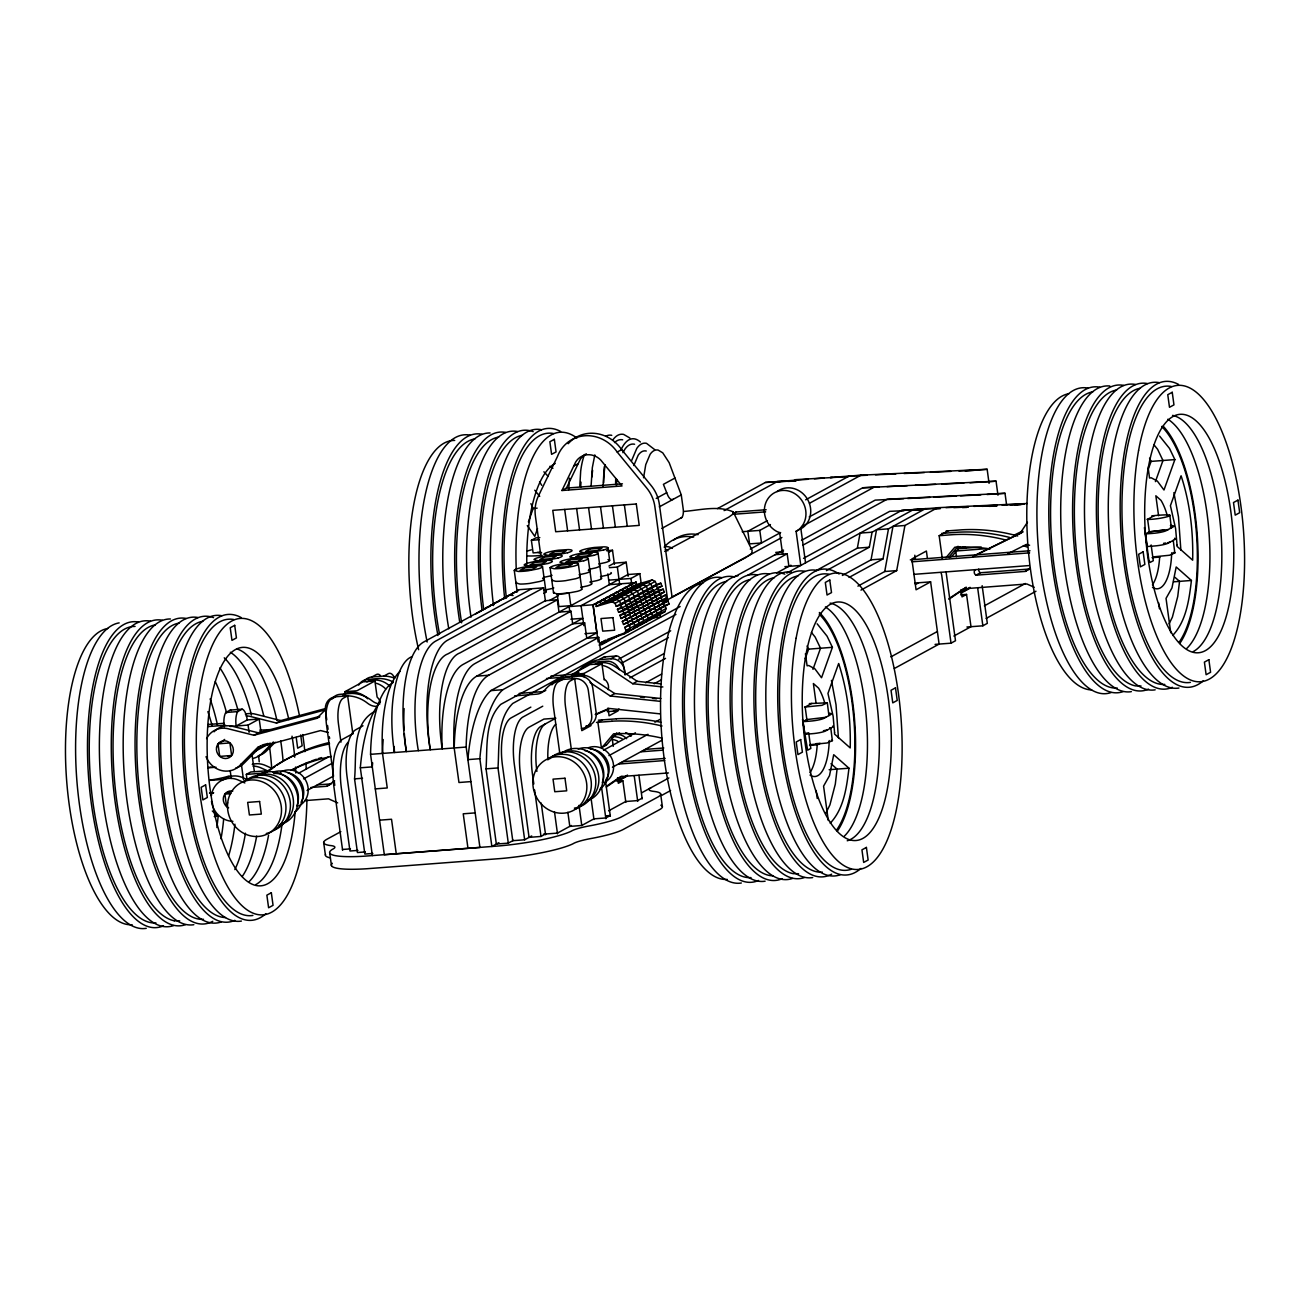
<?xml version="1.0" encoding="UTF-8"?>
<svg xmlns="http://www.w3.org/2000/svg" width="1310" height="1310" viewBox="0 0 1310 1310"><rect width="100%" height="100%" fill="white"/><g stroke="black" fill="none" stroke-linecap="round" stroke-linejoin="round"><path stroke-width="1.5" d="M372.826 853.449L364.851 854.054L354.552 778.861C356.746 756.787 351.473 723.89 374.627 711.477M513.454 840.316L508.296 843.132L496.343 844.049L486.043 768.839C487.517 747.519 484.487 720.795 500.731 704.387L680.136 606.53M508.296 843.132L497.996 767.938C499.487 746.602 496.441 719.878 512.685 703.486L675.944 614.423M838.416 737.825L836.026 704.731L831.441 680.365M1180.867 550.102L1178.492 516.992L1173.891 492.625M615.716 478.559L615.602 483.39M568.671 489.776L569.523 478.216M580.707 487.173L580.969 482.113M616.42 486.141L616.764 479.378M643.57 477.773L645.748 464.641L650.104 454.341A43.639 15.949 85.6 0 1 658.209 450.116L662.745 452.834L669.164 462.676L681.265 494.902L683.001 507.543A7.827 2.866 85.6 0 1 681.937 517.417L681.102 517.892M604.254 466.769L603.026 486.829M216.887 827.543L218.213 816.245L212.318 811.021M828.28 820.486L823.581 786.131L829.508 775.635L833.717 754.707L848.962 768.2C846.653 787.228 843.918 808.81 830.212 823.204M1170.747 632.746L1166.031 598.392L1171.975 587.895L1176.183 566.968L1191.429 580.461C1189.103 599.505 1186.385 621.071 1172.679 635.465M683.885 511.44C699.966 510.179 717.88 505.251 733.191 511.85L732.781 514.24L728.851 517.09L664.71 551.428M816.245 570.554L857.362 548.137L860.097 533.088L872.067 532.188L913.61 509.525L921.716 509.148M826.413 570.62L869.332 547.22L872.067 532.188M842.396 575.45L871.052 559.828L876.537 529.748L888.491 528.831L925.564 508.608L939.843 507.952M849.044 577.448L883.022 558.911L888.491 528.831M857.919 586.143L884.741 571.52L892.962 526.391L904.932 525.49L937.534 507.707L1027.269 503.515M860.948 590.106L896.695 570.603L904.932 525.49M594.822 454.897L592.317 467.686L591.088 485.994M633.827 465.541L638.167 455.241A43.639 15.949 85.6 0 1 646.272 451.033M631.567 460.694L636.791 448.397A52.793 19.29 85.6 0 1 646.518 443.337L654.64 449.576M528.389 521.904L533.186 508.46L530.894 503.662M537.526 528.667L534.791 536.347L527.275 525.556M805.192 658.75L808.63 649.138L807.091 645.945M812.97 669.361L820.518 648.237L815.148 637.069L811.447 632.435M817.145 623.789L827.052 636.152L832.407 647.32L821.534 677.761L814.869 668.804L808.761 665.513L807.091 665.791L805.421 653.657M1148.33 469.078L1151.081 461.398L1149.541 458.205M1155.42 481.621L1162.969 460.498L1157.614 449.33L1153.897 444.696M1159.596 436.066L1169.503 448.429L1174.873 459.597L1163.984 490.022L1157.336 481.065L1151.212 477.773L1149.541 478.052L1148.166 467.932M619.352 635.055L601.47 644.798L601.159 642.539L624.657 633.68L625.934 630.438L666.135 608.495L664.94 605.515L669.099 603.943L667.887 600.962L623.527 624.461L622.332 621.48L626.802 619.057L627.998 622.037L632.157 620.465L633.352 623.445L629.193 625.017L630.405 627.998L629.127 631.24L607.447 639.427M624.657 633.68L664.874 611.754L666.135 608.495M620.858 450.493L621.988 447.856A59.851 21.877 85.6 0 1 640.41 442.027M561.941 490.529L575.696 462.004A17.439 16.015 61.4 0 1 600.782 460.088L621.988 485.961L561.941 490.529L566.411 488.09L622.447 483.832M566.411 488.09L580.166 459.564A17.439 16.015 61.4 0 1 586.372 453.817M825.775 813.33L829.934 804.864L835.305 784.166L837.074 769.101L830.982 763.714M1169.06 623.904L1172.385 617.125L1177.755 596.427L1179.54 581.378L1174.955 577.317M622.889 452.671L624.854 449.297A52.793 19.29 85.6 0 1 634.58 444.254M973.068 556.504L1019.966 533.547L1027.433 522.297M616.797 732.88L606.596 744.932L602.158 747.355L613.62 733.797A188.378 173.002 61.4 0 1 661.861 738.103M945.935 557.733L954.843 547.187A188.378 173.002 61.4 0 1 990.114 548.956M949.111 556.832L958.019 546.27M959.935 546.859L952.288 555.899L949.324 557.52M260.641 745.832L257.677 747.453L240.189 765.073A21.877 20.092 61.4 0 1 206.03 756.672M260.772 746.389L244.626 762.649A21.877 20.092 61.4 0 1 235.751 768.053M273.381 741.984L262.622 752.824A21.877 20.092 61.4 0 1 253.731 758.228M275.149 742.262L267.076 750.401A21.877 20.092 61.4 0 1 258.185 755.804M206.587 738.627A21.877 20.092 61.4 0 1 229.086 728.999L253.927 735.254L316.84 718.338L324.913 710.216M828.919 715.587L827.314 702.815L821.927 705.337L804.586 707.072M830.638 728.147L829.656 727.721M830.786 728.016L832.358 740.69L827.085 742.983L809.744 744.719M1151.801 515.845C1189.742 512.161 1158.302 520.152 1147.052 519.333M1171.386 527.848L1169.797 515.19M1152.767 556.947L1169.535 555.243L1174.824 552.951L1173.236 540.293M475.514 614.03L518.318 590.171L515.731 592.087M479.984 611.59L482.571 609.658M484.454 609.15L487.042 607.218M488.925 606.71L491.512 604.778M493.395 604.27L495.982 602.354M497.865 601.83L500.453 599.914M502.319 599.407L504.907 597.475M506.79 596.967L509.377 595.035L513.094 595.51M511.26 594.527L513.847 592.595M748.403 555.849L751.662 553.475L752.169 550.478L733.191 511.85M247.05 779.81L246.313 774.407L264.718 773.047L276.983 764.712A188.411 173.035 61.4 0 1 329.629 743.9M275.231 766.317L269.172 770.624L250.767 771.983L246.313 774.407M310.879 787.49L326.812 786.278L334.639 780.907M606.546 786.246L620.645 776.584L668.428 772.933M606.301 787.032L621.972 776.306M627.49 775.062L622.79 778.287A21.877 20.092 61.4 0 1 618.189 780.793M949.111 598.506L966.19 587.224M948.882 599.292L966.109 587.486M970.071 587.322L965.372 590.532A21.877 20.092 61.4 0 1 960.77 593.053M975.229 569.719A3.39 3.111 61.4 0 0 975.966 575.188L1025.19 571.422L1029.889 568.212M276.77 765.302L281.437 762.289A188.411 173.035 61.4 0 1 328.712 742.655M246.182 715.931A21.877 20.092 61.4 0 1 251.52 716.75L276.361 723.005L280.815 720.582L326.026 708.415M784.87 566.657L800.787 565.445L796.103 531.287L798.036 530.222A22.188 20.37 61.4 0 0 799.034 497.03A22.188 20.37 61.4 0 0 767.48 499.421A22.188 20.37 61.4 0 0 777.452 531.794L779.63 532.531L782.594 554.097M796.103 531.287L802.801 527.635A22.188 20.37 61.4 0 0 806.272 497.374A22.188 20.37 61.4 0 0 777.059 491.561M573.731 466.082L578.201 463.642M540.915 556.439L535.397 516.075A35.681 32.766 61.4 0 1 538.41 496.031L557.438 456.584A36.827 33.831 61.4 0 1 584.784 435.772A36.827 33.831 61.4 0 1 617.19 452.032L621.66 449.592L650.988 485.355A34.911 32.062 61.4 0 1 659.389 504.53L672.096 597.36M541.03 552.296L533.121 552.902L531.385 540.293L535.839 537.87L539.802 537.575M224.206 726.903A13.46 4.929 85.6 0 1 225.778 712.509L230.216 710.085L242.17 709.168A13.378 4.896 85.6 0 1 247.279 719.927L259.216 719.026L260.936 731.619L253.927 735.254M225.778 712.509L237.716 711.592L242.17 709.168M674.977 478.035L663.417 484.34L667.167 493.87A15.933 5.83 85.6 0 0 673.34 499.225M247.279 719.927L236.144 726.002A13.46 4.929 85.6 0 1 237.716 711.592M656.212 498.422L666.708 492.691M230.167 726.46L248.081 725.085L259.216 719.026M218 743.851L229.905 742.95L231.624 755.493L219.72 756.41L218 743.851L222.536 741.378M659.307 506.872L681.265 494.902M266.847 731.455L270.22 729.621L259.822 730.161M531.663 588.73L435.739 641.065A87.213 31.866 85.6 0 0 418.348 750.679M377.018 706.336A13.837 12.707 61.4 0 1 367.766 703.372A34.649 31.817 61.4 0 0 347.592 695.839L335.671 696.756L331.217 699.196A22.041 8.056 85.6 0 0 326.517 724.954L333.411 775.258M345.463 695.659L344.923 691.713L362.952 681.871L374.906 680.971L377.133 697.166M365.064 680.103A12.871 11.823 61.4 0 1 371.974 676.959L376.445 674.519A19.273 7.041 85.6 0 1 380.129 675.223M545.468 601.405L543.601 587.83L447.676 640.148A87.213 31.866 85.6 0 0 430.286 749.779A77.699 28.394 85.6 0 1 447.856 653.903L545.369 600.717L557.307 599.8L559.01 612.114L570.947 611.213L572.667 623.806L584.669 622.905L586.765 638.298L598.736 637.38L600.455 649.989M608.953 552.181L612.507 550.249L614.439 564.348M374.906 680.971L356.893 690.796L344.923 691.713M661.779 528.438L681.822 517.499M255.123 751.334L270.253 743.081M316.84 718.338L319.804 716.734M608.937 566.035L614.259 563.136L626.213 562.219L628.129 576.269M717.471 508.608L765.417 482.457L794.368 480.262M549.611 600.422L558.486 595.591M557.307 599.8L459.794 653.002A77.699 28.394 85.6 0 0 442.223 748.861A89.031 32.537 85.6 0 1 463.069 664.448L627.899 574.533L639.837 573.633L641.229 583.769M609.379 567.672L617.337 567.066L626.213 562.219M724.086 510.605L777.354 481.54L795.645 480.704M736.285 511.981L733.305 513.602L736.285 511.981L766.137 509.721M226.597 806.6L224.878 794.057L229.414 791.584A9.055 8.319 61.4 0 0 228.333 793.533M264.718 773.047L267.698 771.443M570.947 611.213L475.022 663.531A89.031 32.537 85.6 0 0 454.177 747.961L458.958 782.512L470.896 781.595M621.317 583.752L581.067 605.695L583.851 625.689M609.068 580.133L630.962 578.463L639.837 573.633M363.001 725.789L355.812 729.703A40.757 14.901 85.6 0 0 347.134 777.321L357.433 852.532L365.359 851.926M352.865 733.649L342.614 739.249A40.757 14.901 85.6 0 0 333.919 786.868L342.598 850.206M569.85 611.999L569.113 606.596L593.053 604.778L636.087 582.017L636.431 584.538L596.23 606.465L595.87 603.943L636.087 582.017M611.999 601.863L652.2 579.937L655.262 581.427L656.457 584.424L616.257 606.35L615.045 603.37L611.999 601.863L596.23 606.465M298.205 773.44L328.384 756.983M584.669 622.905L488.745 675.223A94.975 34.715 85.6 0 0 466.163 747.044L479.918 847.439L384.321 854.726L370.566 754.331L454.226 747.961A94.975 34.715 85.6 0 1 476.791 676.14L582.786 618.304L570.849 619.204M615.045 603.37L655.262 581.427M767.382 520.643L747.846 531.287L749.582 543.879L761.519 542.979L759.8 530.386L770.444 524.573M805.634 499.831L849.06 476.087L867.351 475.235M616.257 606.35L620.531 605.105L660.748 583.179L661.943 586.159L621.742 608.086L617.452 609.346L618.648 612.327L622.938 611.082L663.138 589.14L664.35 592.136L624.133 614.062L619.859 615.323L621.136 618.5L665.496 595.002L666.692 597.982L622.332 621.48M303.56 778.877L331.889 763.419M809.514 503.269L860.997 475.17L987.151 469.291L989.066 483.357M617.452 609.346L621.923 606.907L623.118 609.887L627.408 608.642L628.603 611.639L624.33 612.883L625.607 616.077L629.75 614.505L630.962 617.485L628.194 618.533M648.09 600.275L650.939 599.44L649.744 596.459L645.453 597.704L644.258 594.724L647.238 593.086M655 603.91L657.767 602.862L656.556 599.882L652.413 601.454L651.135 598.261L655.409 597.016L654.214 594.019L649.924 595.264L648.728 592.284L653.199 589.844L654.394 592.841L658.684 591.58L659.88 594.576L655.59 595.821L656.883 599.014L661.026 597.442L662.221 600.422L658.078 601.994L659.274 604.974L663.433 603.402L664.629 606.383L660.469 607.955L661.665 610.935L660.404 614.193L649.563 618.271M618.648 612.327L658.865 590.401L663.138 589.14M619.859 615.323L622.84 613.686M632.648 616.093L635.416 615.045L634.22 612.065L630.077 613.637L628.784 610.444L631.764 608.822M634.449 627.736L638.068 626.376L639.329 623.118L638.134 620.138L642.293 618.566L641.081 615.585L636.938 617.157L635.743 614.177L639.886 612.605L638.691 609.625L634.548 611.197L633.254 608.004L637.724 605.564L639.002 608.757L643.161 607.185L644.356 610.165L640.213 611.737L641.409 614.717L645.552 613.162L646.747 616.142L643.98 617.174M621.136 618.5L665.496 595.002M307.048 790.503L333.624 776.011M598.736 637.38L502.811 689.715A119.996 43.852 85.6 0 0 479.853 758.703L467.883 759.62A119.996 43.852 85.6 0 1 490.841 690.616L596.885 632.779L593.053 604.778L595.87 603.943M750.303 549.087L780.645 532.548M809.203 516.959L862.75 487.762L996.058 481.196L997.974 495.196M628.292 618.238L631.273 616.617L632.468 619.597L636.627 618.025L637.823 621.005L633.663 622.577L634.859 625.558L633.598 628.816L626.36 631.535M632.763 615.798L638.723 612.556M640.213 611.737L662.549 599.554L663.744 602.534M662.32 602.698L781.906 537.477M801.54 526.767L874.703 486.845M326.812 786.278L331.25 783.855L317.315 784.903M623.527 624.461L667.887 600.962M625.934 630.438L624.723 627.441L627.703 625.82M629.193 625.017L642.604 617.698L643.8 620.678L642.522 623.937L635.301 626.655M644.094 616.895L655.688 611.262L654.492 608.282L650.333 609.838L649.138 606.858L653.297 605.302L652.102 602.322L647.942 603.877L646.665 600.7M648.712 619.352L655.933 616.617L657.211 613.375L655.999 610.394L664.94 605.515M624.723 627.441L669.099 603.943M601.159 642.539L605.629 640.099L605.941 642.358M599.096 645.126L606.153 641.261M733.944 577.17L783.56 550.102M801.524 540.309L875.178 500.125L903.638 498.701M747.699 575.286L787.179 553.753L788.898 566.362M802.719 545.271L887.148 499.225L1005.016 493.297L1006.637 505.201M587.06 725.904L591.056 725.609L581.804 730.652L574.664 678.547L562.694 679.464L558.24 681.904A22.041 8.056 85.6 0 0 553.541 707.662L559.878 753.954M583.654 667.478A34.649 31.817 61.4 0 1 598.998 659.667L603.468 657.227A19.273 7.041 85.6 0 1 605.285 656.932M574.664 678.547L570.194 680.987A22.041 8.056 85.6 0 0 565.494 706.761L571.291 749.009M550.97 676.058L583.916 673.504L601.929 663.679L604.156 679.874M598.998 659.667L610.968 658.75L615.422 656.31A19.273 7.041 85.6 0 1 624.706 671.539M530.845 707.122L511.146 717.864A40.757 14.901 85.6 0 0 502.467 765.499L512.767 840.692L524.655 839.792L531.68 835.96M618.631 659.208L670.687 630.814M776.584 573.027L790.945 565.2M803.521 558.338L889.687 511.342L903.965 510.671M542.766 706.188L523.034 716.963A40.757 14.901 85.6 0 0 514.355 764.598L524.655 839.792M621.726 663.122L668.378 637.675M786.802 573.076L901.64 510.442L925.564 508.608M624.952 674.912L664.285 653.461M340.846 831.654L327.009 839.202A53.153 8.04 -7.8 0 0 330.055 845.507L330.431 845.523A28.198 4.258 -7.8 0 1 332.347 849.371A60.178 9.104 -7.8 0 0 365.343 856.118L498.832 845.949A60.178 9.104 -7.8 0 0 571.275 831.179A28.198 4.258 -7.8 0 1 590.204 825.742L590.81 825.644A53.153 8.04 -7.8 0 0 621.726 816.752L658.013 796.955A46.751 7.074 -7.8 0 0 653.625 791.371A30.015 4.536 -7.8 0 1 650.988 787.703M629.766 677.892L665.513 658.39M590.04 682.494L610.264 696.003L614.717 693.563L660.862 698.508M602.469 665.431A21.877 20.092 61.4 0 1 610.853 669.115L632.763 683.738L637.217 681.315L661.288 683.885M645.601 682.805L661.632 674.06M654.181 683.738L661.321 679.841M942.332 558.879L939.172 535.725L948.063 530.861M602.354 719.894L597.9 722.318L601.339 747.42L605.793 744.997M619.499 732.863L611.966 736.957L613.26 746.34M603.55 750.204L635.432 732.814M654.918 722.187L660.224 719.288M915.428 584.522L918.67 582.77M608.937 755.608L647.991 734.304M894.353 668.493L939.106 644.078L930.624 581.853L916.067 589.795L911.842 558.961L926.399 551.019L927.414 558.453M1019.966 533.547L1022.93 531.925M612.458 767.234L662.221 740.084M975.966 575.188L980.437 572.748L1029.66 568.999L1025.19 571.422M498.913 842.641L491.872 846.489L479.853 758.703M625.836 802.359L622.872 780.793L618.32 783.282L617.55 777.665M953.876 636.038L970.988 626.704L966.551 594.396L961.999 596.885L961 589.582M533.809 783.953L532.417 773.85A40.757 14.901 85.6 0 1 541.112 726.215L555.833 718.191L543.896 719.092L529.175 727.132A40.757 14.901 85.6 0 0 520.496 774.767L529.06 837.368L540.997 836.451L545.468 834.011M571.373 825.48L557.405 833.111L543.47 834.175M567.869 812.298L569.801 826.397L581.771 825.48L593.889 818.865L605.826 817.964L610.296 815.524L606.317 815.819M608.61 810.841L625.721 801.507L637.659 800.59L642.129 798.167M641.818 792.73L668.886 777.927M890.849 656.883L937.42 631.469M984.367 605.842L1025.386 583.49M1154.29 515.649L1147.609 519.3L1149.509 533.105M811.84 703.388L805.159 707.04L807.042 720.844M661.665 795.416L670.605 790.536M986.086 618.451L1035.964 591.236M1174.579 538.295A10.709 1.621 -7.8 0 1 1174.857 539.507L1168.176 543.142A10.578 1.605 -7.8 0 1 1154.421 545.975L1147.249 546.532L1145.529 533.923L1149.328 531.844L1164.459 530.026M832.603 726.166A10.709 1.621 -7.8 0 1 832.39 727.246L825.709 730.882A10.578 1.605 -7.8 0 1 811.971 733.715L804.798 734.271L803.063 721.663L806.878 719.583M935.078 644.389L951.027 643.177L955.498 640.737L946.246 573.289A12.871 11.823 61.4 0 0 945.918 571.651M966.911 627.015L982.86 625.803L987.314 623.364L982.156 585.685M804.798 734.271L807.337 732.88M671.522 597.311L746.765 557.028M1013.612 535.413L1022.635 530.992M973.919 555.849L1022.619 531.991M1007.701 553.819L1026.598 544.321M1168.242 529.567L1149.328 531.844M1169.961 542.111L1167.816 542.7M825.775 717.307L806.305 719.632M827.494 729.85L823.417 730.751M595.215 714.441L609.134 708.366M595.984 714.589L609.903 708.514L660.06 713.868M663.924 599.03L666.692 597.982M655.999 610.394L660.158 608.822L658.963 605.842L654.803 607.414L653.608 604.434M648.45 614.734L651.217 613.702L650.022 610.722L645.879 612.278L644.667 609.297L648.827 607.742L647.631 604.761L643.472 606.317L642.195 603.124M657.636 614.472L664.874 611.754M646.043 621.104L651.463 619.057L652.74 615.815L651.529 612.818M637.954 624.903L646.993 621.497L648.27 618.238L647.075 615.258M628.784 585.275L631.616 584.457L631.96 586.978L647.73 582.377L650.792 583.867L651.987 586.864L656.277 585.603L657.473 588.599M624.313 587.715L627.146 586.88L627.49 589.402L643.275 584.817L646.321 586.307L647.533 589.287L651.807 588.043L653.002 591.039L648.728 592.284M636.431 584.538L652.2 579.937M619.843 590.155L622.676 589.32L623.036 591.842L638.805 587.257L641.851 588.747L643.063 591.727L647.337 590.483L648.548 593.463L644.258 594.724M615.372 592.595L618.222 591.76L618.566 594.282L634.335 589.68L637.397 591.187L638.592 594.167L642.866 592.922L644.078 595.903L639.788 597.163L640.999 600.144L645.273 598.899L646.469 601.88L643.619 602.715M610.902 595.018L613.751 594.2L614.095 596.721L629.864 592.12L632.926 593.61L634.122 596.607L638.412 595.362L639.608 598.342L635.317 599.587L636.529 602.584L640.803 601.339L642.015 604.319L639.149 605.154M606.448 597.458L609.281 596.639L609.625 599.161L625.394 594.56L628.456 596.05L629.651 599.047L633.942 597.786L635.137 600.782L632.288 601.617M601.978 599.898L604.811 599.079L605.154 601.601L620.924 597L623.986 598.49L625.181 601.486L629.471 600.226L630.667 603.222L627.817 604.057M656.457 584.424L660.748 583.179M597.507 602.338L600.34 601.503L600.684 604.025L616.47 599.44L619.515 600.93L620.727 603.91L625.001 602.666L626.196 605.662M661.943 586.159L657.669 587.404L658.865 590.401M664.35 592.136L660.06 593.381L661.353 596.574M633.254 608.004L637.544 606.759L636.332 603.763L632.059 605.024L630.863 602.027M628.784 610.444L633.074 609.199L631.879 606.202L627.588 607.447L626.393 604.467M276.361 723.005L325.519 709.791M319.329 716.439L258.365 732.83L233.54 726.575A21.877 20.092 61.4 0 0 214.054 731.799M262.115 745.03L268.026 743.441M257.677 747.453L320.59 730.554L328.237 732.47M598.801 563.988L605.236 562.596A14.263 2.162 -7.8 0 0 607.955 559.616M543.29 577.464L549.725 576.072A14.263 2.162 -7.8 0 0 552.05 575.319M588.96 569.359L595.395 567.967A14.263 2.162 -7.8 0 0 599.44 565.347M579.118 574.73L585.554 573.338A14.263 2.162 -7.8 0 0 588.272 570.358M600.52 576.596L606.972 575.205A14.263 2.162 -7.8 0 0 611 572.568M580.838 587.338L587.273 585.93A14.263 2.162 -7.8 0 0 591.318 583.31M589.827 582.099L597.131 580.576A14.263 2.162 -7.8 0 0 601.159 577.939M544.158 590.188L551.444 588.665A14.263 2.162 -7.8 0 0 553.786 587.912M567.279 593.266L577.399 591.334A14.263 2.162 -7.8 0 0 581.443 588.698M1165.867 543.028L1163.509 543.339M528.782 566.346L538.672 565.707A14.263 2.162 -7.8 0 1 538.132 568.851L528.012 570.8A14.263 2.162 -7.8 0 1 518.154 571.438L514.257 570.407L517.204 592.005M564.61 563.611L574.5 562.972A14.263 2.162 -7.8 0 1 573.96 566.133L563.84 568.082A14.263 2.162 -7.8 0 1 553.983 568.72L550.085 567.672L553.524 592.873L557.405 593.921A14.263 2.162 -7.8 0 0 567.295 593.266M963.21 588.845L1026.909 583.982L1034.212 587.24M454.226 747.961L466.163 747.044M208.093 767.84L216.019 767.234M209.813 780.4L225.664 779.188M663.793 747.977L645.879 749.353L641.425 751.776L663.318 750.106M665.185 758.408L623.38 761.601L618.926 764.025L664.71 760.537M860.997 475.17L830.196 477.528L832.276 477.43M796.447 480.164L808.401 479.247M814.361 478.789L824.317 478.035M776.584 482.064L793.614 480.77L795.645 479.656L848.29 476.594M965.241 470.994L987.151 469.291M533.186 508.46L537.149 508.149M1151.081 461.398L1174.873 459.597M996.058 481.196L969.94 482.768M1005.016 493.297L986.954 494.509M733.797 514.273L765.646 511.85M531.385 540.293L539.311 539.704M1015.07 504.972L1024.256 504.137M742.197 531.729L759.8 530.386M542.045 555.391L538.213 555.669A25.349 3.832 -7.8 0 1 527.619 555.931M606.53 550.708L612.507 550.249M946.082 531.008L962.064 529.797A188.411 173.035 61.4 0 1 1017.69 536.003M941.628 533.432L957.61 532.22A188.411 173.035 61.4 0 1 1009.568 537.428M939.172 535.708L953.156 534.644A188.411 173.035 61.4 0 1 1005.114 539.851M775.749 552.394L783.478 551.805M857.362 548.137L869.332 547.22M774.849 554.687L787.179 553.753M1145.529 533.923L1152.702 533.383A10.578 1.605 -7.8 0 0 1166.44 530.55L1173.121 526.898A10.709 1.621 -7.8 0 0 1170.419 525.49M957.512 548.775L981.174 546.974M955.023 551.068L986.561 548.661M871.052 559.828L883.022 558.911M543.601 587.83L519.726 589.647L423.785 641.966A87.213 31.866 85.6 0 0 406.395 751.596A77.699 28.394 85.6 0 1 404.348 733.616M910.319 559.845L1030.004 550.74M633.254 582.852L609.33 584.669L607.84 573.878M911.94 561.81L1029.611 552.853M884.741 571.52L896.695 570.603M913.659 574.37L1029.3 565.56M1152.047 557.667L1159.972 557.077M661.648 600.258L667.625 599.8L654.918 506.97A34.911 32.062 61.4 0 0 646.518 487.795L617.19 452.032M914.675 583.065L930.624 581.853M650.513 618.009L660.486 617.239L659.994 613.653M960.574 594.855L966.551 594.396M1173.58 581.82L1191.429 580.461M584.948 633.696L596.885 632.779M604.368 656.916L616.322 655.999M371.974 676.959L383.928 676.042L388.399 673.602A19.273 7.041 85.6 0 1 394.719 678.089M601.929 663.679L589.975 664.579L571.962 674.421L572.503 678.367M808.63 649.138L832.407 647.32M476.791 676.14L488.745 675.223M546.499 678.498L579.085 676.124A12.871 11.823 61.4 0 1 592.742 687.816L596.148 712.575A12.871 11.823 61.4 0 1 585.93 726.084M490.841 690.616L502.811 689.715M519.137 693.416L541.177 691.745A13.837 12.707 61.4 0 0 545.762 690.435M514.666 695.856L536.707 694.169A13.837 12.707 61.4 0 0 544.976 689.862A34.649 31.817 61.4 0 1 562.694 679.464M208.257 724.479L224.092 723.284M207.766 726.608L225.582 725.249M607.3 711.625L618.107 710.855L609.068 715.784L608.004 708.006M809.334 703.585L827.314 702.815M598.375 720.189L616.371 718.83M596.476 722.432L611.917 721.253M803.063 721.663L810.235 721.122A10.578 1.605 -7.8 0 0 823.99 718.273L830.671 714.638A10.709 1.621 -7.8 0 0 828.919 713.262M372.351 855.577L360.332 767.807L372.286 766.89A119.996 43.852 85.6 0 1 372.662 762.862M354.552 778.861L362.526 778.255M486.043 768.839L497.996 767.938M816.212 743.654L820.175 743.359L817.505 744.8L809.58 745.406M224.878 794.057L230.838 793.598M375.299 788.882L387.252 787.965L382.52 753.414A94.975 34.715 85.6 0 1 383.191 739.511M304.64 800.639L328.532 798.822L337.652 802.899M616.895 781.251L622.872 780.793M214.25 816.539L218.213 816.245M829.148 769.707L848.962 768.2M379.589 820.175L391.526 819.258L396.259 853.809M475.186 812.888L463.232 813.805L467.981 848.356M342.5 849.469L350.458 848.864M357.925 850.403L349.966 851.009L341.386 788.407A40.757 14.901 85.6 0 1 348.28 742.115M907.699 498.504L930.051 497.374M934.112 497.161L956.464 496.048M960.525 495.835L980.846 494.82M875.506 474.842L895.844 473.925M903.998 473.516L924.336 472.599M930.444 472.288L950.782 471.371M958.92 470.961L975.197 470.225M765.417 482.457L779.646 481.785M787.785 481.409L795.923 481.032M862.75 487.762L878.928 487.009M887.017 486.632L907.24 485.683M915.33 485.306L935.553 484.373M941.628 484.078L963.882 483.046M945.967 507.658L968.401 506.61M973.887 506.364L996.959 505.283M1002.068 505.038L1024.207 504.006M925.679 508.951L939.958 508.296M953.876 507.641L968.336 506.97M982.058 506.331L996.713 505.644M1010.239 505.021L1021.047 504.514M901.64 510.442L922.043 509.475M934.079 508.919L940.4 508.624M962.457 507.592L966.927 507.396M989.378 506.348L996.926 505.988M914.167 510.196L922.322 509.819M1141.026 685.981L1135.606 685.916A148.636 54.332 85.6 0 1 1075.199 537.362A148.636 54.332 85.6 0 1 1116.578 390.036M798.576 873.721L793.156 873.655A148.636 54.332 85.6 0 1 732.749 725.101A148.636 54.332 85.6 0 1 774.128 577.759M174.296 920.783L179.716 920.848M1173.138 552.509L1174.955 552.836M1025.73 544.993L1029.611 545.222M1170.387 527.439L1171.517 527.733M831.375 740.265L832.505 740.576M632.763 683.738L662.86 686.964M640.426 697.116L644.438 697.542M652.462 698.41L656.474 698.836M610.264 696.003L660.42 701.358M280.815 720.582L255.974 714.31A21.877 20.092 61.4 0 0 245.379 714.146M271.743 768.282L266.274 765.826A21.877 20.092 61.4 0 0 252.24 764.336M267.289 770.706L261.82 768.266A21.877 20.092 61.4 0 0 253.043 766.104M247.475 779.712L243.824 778.091A21.877 20.092 61.4 0 0 223.519 779.63M244.855 782.954L239.386 780.514A21.877 20.092 61.4 0 0 211.401 795.776M637.217 681.315L615.307 666.692A21.877 20.092 61.4 0 0 594.806 664.514M614.717 693.563L592.808 678.957A21.877 20.092 61.4 0 0 572.306 676.762M629.848 437.999L623.691 434.429A60.244 22.008 85.6 0 0 612.687 440.16M534.758 490.202L539.72 496.375M620.531 605.105L621.742 608.086M622.938 611.082L624.133 614.062M625.296 616.944L626.491 619.925M627.687 622.905L628.882 625.885M207.897 711.576L212.236 725.625M593.037 604.778L598.162 641.933M1158.58 515.747L1155.846 495.786L1161.02 500.387A48.47 17.718 85.6 0 1 1167.308 515.6M1151.13 544.944L1153.291 560.713L1150.098 562.448L1148.821 559.681L1144.416 527.586M1158.597 602.731L1159.432 608.741M977.686 588.108L982.86 625.803M955.71 551.019L956.48 556.652M951.027 643.177L941.775 575.712A12.871 11.823 61.4 0 0 940.924 572.486M914.806 555.227L915.461 559.354M800.868 528.683L805.552 562.858M816.114 703.486L813.379 683.525L818.57 688.127A48.47 17.718 85.6 0 1 824.858 703.323M808.663 732.667L810.825 748.452L807.631 750.188L802.506 719.337M816.146 790.454L817.243 798.494M624.362 504.89L627.293 526.292M630.962 578.463L631.698 583.867M660.649 793.975L662.369 806.583M612.425 505.807L615.372 527.209M617.337 567.066L619.761 584.784M607.938 547.891L609.658 560.483M625.099 674.257L624.575 670.442A12.871 11.823 61.4 0 0 610.918 658.75M638.936 775.274L642.178 798.936M600.504 506.708L603.435 528.11M634.204 775.749L637.708 801.376M598.097 553.262L601.536 578.463M588.567 507.625L591.498 529.027M588.239 558.633L591.694 583.818M576.629 508.526L579.56 529.928M578.365 564.02L581.82 589.205M605.482 780.809L610.345 816.294M564.692 509.443L567.623 530.845M601.552 787.195L605.875 818.734M583.916 673.504L584.457 677.466M590.974 797.626L593.97 819.52M579.004 805.355L581.771 825.48M542.536 566.739L545.992 591.94M554.523 812.069L557.503 833.831M541.226 803.079L545.566 834.748M534.627 790.012L540.997 836.451M352.849 733.911L347.641 695.839L343.171 698.279A22.041 8.056 85.6 0 0 338.471 724.037L340.96 742.148M326.763 719.796L325.453 710.266A12.871 11.823 61.4 0 1 335.671 696.756M327.549 725.511L328.073 729.31M334.23 781.3L334.787 785.329M329.727 853.039L331.463 865.632M323.668 842.477L325.404 855.07M300.678 734.959L302.151 745.75L297.681 748.19L296.207 737.399M248.081 725.085L249.08 732.29M251.897 753.643L254.336 771.492M241.302 763.681L243.48 779.532M230.183 770.542L231.264 778.467M579.806 486.108L580.674 471.24A54.627 19.961 85.6 0 1 584.473 454.537M291.197 770.231A188.378 173.002 61.4 0 1 294.455 768.511M296.093 767.693A188.378 173.002 61.4 0 1 309.504 761.749M311.207 761.094A188.378 173.002 61.4 0 1 316.381 759.243M318.117 758.67A188.378 173.002 61.4 0 1 321.621 757.573M291.639 770.116A188.378 173.002 61.4 0 1 331.381 756.443M211.172 767.054A25.349 3.832 -7.8 0 1 207.897 767.545M229.201 775.913A25.349 3.832 -7.8 0 1 209.616 780.138M132.163 924.713A148.636 54.332 85.6 0 1 66.859 783.233A148.636 54.332 85.6 0 1 107.698 628.522M230.331 652.265A119.603 43.721 85.6 0 1 263.834 716.193M269.401 745.734A119.603 43.721 85.6 0 1 271.727 768.888M268.566 835.191A119.603 43.721 85.6 0 1 249.277 881.466M236.913 648.925A119.603 43.721 85.6 0 1 276.95 720.516M280.733 740.952A119.603 43.721 85.6 0 1 283.009 760.046M282.256 822.598A119.603 43.721 85.6 0 1 255.794 884.594M241.417 921.077A153.401 56.068 85.6 0 1 171.61 767.676A153.401 56.068 85.6 0 1 221.783 615.733M265.865 913.758A153.401 56.068 85.6 0 1 184.104 774.898A153.401 56.068 85.6 0 1 241.024 617.485M225.5 917.54A148.636 54.332 85.6 0 1 161.801 773.522A148.636 54.332 85.6 0 1 202.837 621.284M224.256 657.817A119.603 43.721 85.6 0 1 251.438 715.063M258.659 756.132A119.603 43.721 85.6 0 1 259.216 761.847M256.678 836.107A119.603 43.721 85.6 0 1 242.203 876.554M215.282 681.642A119.603 43.721 85.6 0 1 226.597 712.869M234.932 824.203A119.603 43.721 85.6 0 1 228.628 855.807M193.831 924.696A153.401 56.068 85.6 0 1 124.401 776.371A153.401 56.068 85.6 0 1 170.447 618.975M212.76 921.307A153.401 56.068 85.6 0 1 136.682 780.269A153.401 56.068 85.6 0 1 186.102 618.451M210.108 698.901A119.603 43.721 85.6 0 1 217.493 725.036M223.65 819.143A119.603 43.721 85.6 0 1 220.997 838.826M306.917 799.82A148.636 54.332 85.6 0 1 231.149 892.405A148.636 54.332 85.6 0 1 209.698 651.545A148.636 54.332 85.6 0 1 299.401 715.375M302.725 734.55A148.636 54.332 85.6 0 1 304.853 751.662M305.885 763.271A148.636 54.332 85.6 0 1 306.278 769.167M252.879 915.444A148.636 54.332 85.6 0 1 185.25 766.792A148.636 54.332 85.6 0 1 233.851 619.548M295.192 811.676A119.603 43.721 85.6 0 1 231.493 861.702A119.603 43.721 85.6 0 1 218.459 672.57A119.603 43.721 85.6 0 1 288.839 719.616M292.032 736.187A119.603 43.721 85.6 0 1 294.734 757.229M295.503 767.07A119.603 43.721 85.6 0 1 295.831 773.031M155.939 922.911A148.636 54.332 85.6 0 1 90.259 776.502A148.636 54.332 85.6 0 1 135.077 626.426M219.916 667.92A119.603 43.721 85.6 0 1 237.945 709.987M245.445 833.209A119.603 43.721 85.6 0 1 234.867 869.594M221.177 921.962A153.401 56.068 85.6 0 1 148.177 774.423A153.401 56.068 85.6 0 1 197.99 617.534M234.817 920.357A153.401 56.068 85.6 0 1 159.886 771.05A153.401 56.068 85.6 0 1 213.563 617.649M173.591 925.581A153.401 56.068 85.6 0 1 100.592 778.058A153.401 56.068 85.6 0 1 150.421 621.169M185.496 924.68A153.401 56.068 85.6 0 1 112.496 777.141A153.401 56.068 85.6 0 1 162.309 620.252M203.525 919.292A148.636 54.332 85.6 0 1 138.221 777.796A148.636 54.332 85.6 0 1 179.061 623.085M146.261 928.331A153.401 56.068 85.6 0 1 77.241 785.067A153.401 56.068 85.6 0 1 119.161 622.889M163.455 925.793A153.401 56.068 85.6 0 1 88.9 781.431A153.401 56.068 85.6 0 1 138.516 622.07M174.296 920.783A148.636 54.332 85.6 0 1 113.888 772.229A148.636 54.332 85.6 0 1 155.268 624.903M230.216 710.085A13.378 4.896 85.6 0 1 231.297 710.626M229.807 756.116A9.055 8.319 61.4 0 1 227.596 755.788M223.011 740.838A9.055 8.319 61.4 0 1 224.681 739.446M342.843 694.955A21.877 20.092 61.4 0 1 367.75 698.77M377.722 697.706A9.055 8.319 61.4 0 1 380.129 701.734M366.816 681.871A21.877 20.092 61.4 0 1 390.183 686.522M376.265 683.247A21.877 20.092 61.4 0 1 385.729 688.945M228.611 807.844A9.055 8.319 61.4 0 1 232.771 791.109M232.918 821.321A21.877 20.092 61.4 0 1 211.467 801.376M851.402 869.218A148.636 54.332 85.6 0 1 780.662 726.264A148.636 54.332 85.6 0 1 828.935 574.239M830.098 603.124A119.603 43.721 85.6 0 1 878.519 720.107A119.603 43.721 85.6 0 1 847.242 840.774M758.523 880.467A153.401 56.068 85.6 0 1 683.967 736.105A153.401 56.068 85.6 0 1 733.584 576.744M741.329 883.005A153.401 56.068 85.6 0 1 671.539 729.605A153.401 56.068 85.6 0 1 721.695 577.644M751.023 877.585A148.636 54.332 85.6 0 1 685.719 736.089A148.636 54.332 85.6 0 1 726.559 581.394M829.246 740.527A48.47 17.718 85.6 0 1 810.038 775.078M819.208 614.177A117.802 43.05 85.6 0 1 853.825 718.797A117.802 43.05 85.6 0 1 836.877 829.623M817.194 744.866A48.47 17.718 85.6 0 1 810.006 772.572M804.356 877.553A153.401 56.068 85.6 0 1 730.996 725.069A153.401 56.068 85.6 0 1 784.837 574.14M792.452 878.453A153.401 56.068 85.6 0 1 719.452 730.914A153.401 56.068 85.6 0 1 769.265 574.026M727.23 879.403A148.636 54.332 85.6 0 1 661.927 737.907A148.636 54.332 85.6 0 1 702.766 583.196M822.385 872.149A148.636 54.332 85.6 0 1 757.082 730.669A148.636 54.332 85.6 0 1 797.921 575.958M825.398 606.956A119.603 43.721 85.6 0 1 866.352 717.602A119.603 43.721 85.6 0 1 844.344 836.14M819.34 612.49A119.603 43.721 85.6 0 1 854.48 718.715A119.603 43.721 85.6 0 1 837.286 831.244M782.316 878.65A153.401 56.068 85.6 0 1 707.76 734.288A153.401 56.068 85.6 0 1 757.376 574.943M765.122 881.188A153.401 56.068 85.6 0 1 696.101 737.939A153.401 56.068 85.6 0 1 738.021 575.745M831.621 874.179A153.401 56.068 85.6 0 1 755.542 733.142A153.401 56.068 85.6 0 1 804.946 571.307M812.691 877.569A153.401 56.068 85.6 0 1 743.065 726.706A153.401 56.068 85.6 0 1 791.174 571.946M772.998 875.833A148.636 54.332 85.6 0 1 709.299 731.832A148.636 54.332 85.6 0 1 750.335 579.577M860.932 868.432A153.401 56.068 85.6 0 1 778.861 725.511A153.401 56.068 85.6 0 1 839.121 573.993M840.038 874.834A153.401 56.068 85.6 0 1 767.038 727.296A153.401 56.068 85.6 0 1 816.85 570.407M616.371 718.764A188.411 173.035 61.4 0 1 660.928 722.301M611.917 721.188A188.411 173.035 61.4 0 1 662.025 726.002M604.532 679.317A9.055 8.319 61.4 0 1 608.2 689.699M627.228 775.864A21.877 20.092 61.4 0 1 619.237 779.286M611.606 736.662A21.877 20.092 61.4 0 1 622.152 738.742M612.507 739.413A21.877 20.092 61.4 0 1 617.698 741.182M1171.697 552.787A48.47 17.718 85.6 0 1 1152.489 587.355M1161.659 426.438A117.802 43.05 85.6 0 1 1196.276 531.058A117.802 43.05 85.6 0 1 1179.344 641.884M1159.645 557.143A48.47 17.718 85.6 0 1 1152.456 584.833M1190.413 682.379A148.636 54.332 85.6 0 1 1122.785 533.743A148.636 54.332 85.6 0 1 1171.386 386.499M1172.548 415.385A119.603 43.721 85.6 0 1 1220.56 527.259A119.603 43.721 85.6 0 1 1193.328 651.545M1167.849 419.216A119.603 43.721 85.6 0 1 1208.819 529.879A119.603 43.721 85.6 0 1 1186.794 648.401M1203.399 680.709A153.401 56.068 85.6 0 1 1121.638 541.832A153.401 56.068 85.6 0 1 1178.558 384.436M1178.935 688.028A153.401 56.068 85.6 0 1 1109.144 534.627A153.401 56.068 85.6 0 1 1159.301 382.667M1164.836 684.409A148.636 54.332 85.6 0 1 1099.532 542.929A148.636 54.332 85.6 0 1 1140.371 388.219M1163.198 426.192A119.603 43.721 85.6 0 1 1197.094 532.908A119.603 43.721 85.6 0 1 1179.737 643.505M1172.352 687.292A153.401 56.068 85.6 0 1 1097.796 542.929A153.401 56.068 85.6 0 1 1147.413 383.568M1155.158 689.83A153.401 56.068 85.6 0 1 1085.351 536.429A153.401 56.068 85.6 0 1 1135.524 384.485M1148.559 689.109A153.401 56.068 85.6 0 1 1074.004 544.747A153.401 56.068 85.6 0 1 1123.62 385.386M1131.365 691.647A153.401 56.068 85.6 0 1 1061.739 540.784A153.401 56.068 85.6 0 1 1109.848 386.024M1117.266 688.045A148.636 54.332 85.6 0 1 1051.963 546.548A148.636 54.332 85.6 0 1 1092.802 391.837M1123.014 691.631A153.401 56.068 85.6 0 1 1050.014 544.092A153.401 56.068 85.6 0 1 1099.843 387.203M1111.126 692.532A153.401 56.068 85.6 0 1 1038.126 544.993A153.401 56.068 85.6 0 1 1087.939 388.104M1091.672 689.911A148.636 54.332 85.6 0 1 1027.973 545.893A148.636 54.332 85.6 0 1 1069.009 393.655M418.627 649.711A148.636 54.332 85.6 0 1 454.701 440.422M427.158 642.031A153.401 56.068 85.6 0 1 470.044 435.149M437.949 635.547A153.401 56.068 85.6 0 1 481.949 434.249M439.505 634.04A148.636 54.332 85.6 0 1 474.908 438.899M448.79 628.833A153.401 56.068 85.6 0 1 490.087 432.955M459.712 622.037A153.401 56.068 85.6 0 1 505.725 432.431M461.628 622.807A148.636 54.332 85.6 0 1 498.684 437.082M471.01 617.19A153.401 56.068 85.6 0 1 517.614 431.53M482.08 610.362A153.401 56.068 85.6 0 1 533.186 431.645M543.896 471.813A119.603 43.721 85.6 0 1 548.071 476.431M539.556 481.916A119.603 43.721 85.6 0 1 541.75 485.339M483.734 609.527A148.636 54.332 85.6 0 1 522.477 435.264M549.954 466.262A119.603 43.721 85.6 0 1 552.918 468.358M493.477 605.564A153.401 56.068 85.6 0 1 541.407 429.713M504.694 598.785A153.401 56.068 85.6 0 1 560.664 431.481M506.38 598.244A148.636 54.332 85.6 0 1 553.491 433.544M516.271 570.063A148.636 54.332 85.6 0 1 576.908 438.015M526.8 564.446A119.603 43.721 85.6 0 1 555.243 463.396M541.62 552.722A9.612 1.457 -7.8 0 1 537.771 552.296M526.866 551.199A25.349 3.832 -7.8 0 1 531.336 549.856M360.332 767.807A119.996 43.852 85.6 0 1 380.457 701.751M568.18 443.713A36.827 33.831 61.4 0 1 621.66 449.592M603.648 482.899A54.594 19.945 85.6 0 1 605.22 464.772M614.521 442.583A59.851 21.877 85.6 0 1 622.659 439.8M605.793 436.23A60.244 22.008 85.6 0 1 611.754 435.329M591.989 476.906A54.594 19.945 85.6 0 1 592.611 470.339M665.775 546.63A11.102 10.202 61.4 0 1 672.358 548.382M665.365 549.578A11.102 10.202 61.4 0 1 667.887 550.822M660.846 805.192A46.751 7.074 -7.8 0 1 659.749 809.547L623.445 829.345A53.153 8.04 -7.8 0 1 592.529 838.253L591.923 838.351A28.198 4.258 -7.8 0 0 573.01 843.771A60.178 9.104 -7.8 0 1 500.551 858.558L367.062 868.726A60.178 9.104 -7.8 0 1 332.331 863.29M330.104 857.804A53.153 8.04 -7.8 0 1 325.535 854.48M581.46 728.524A12.871 11.823 61.4 0 0 591.678 715.014L588.288 690.255A12.871 11.823 61.4 0 0 574.615 678.564M551.821 684.852A34.649 31.817 61.4 0 1 567.164 677.024M379.867 703.912A13.837 12.707 61.4 0 1 372.236 700.932A34.649 31.817 61.4 0 0 352.046 693.416L340.142 694.316A12.871 11.823 61.4 0 0 332.2 698.656M329.711 738.267A12.871 11.823 61.4 0 1 329.17 736.662M619.024 709.021A12.871 11.823 61.4 0 1 613.293 711.166M619.253 669.656A12.871 11.823 61.4 0 0 606.448 661.19L594.527 662.107A34.649 31.817 61.4 0 0 576.809 672.505M616.486 734.468A12.871 11.823 61.4 0 1 626.639 738.676M573.125 675.518A13.837 12.707 61.4 0 1 568.54 676.812M625.656 732.65A12.871 11.823 61.4 0 1 631.092 736.253M576.138 673.717A13.837 12.707 61.4 0 1 574.599 674.142M578.954 672.243A13.837 12.707 61.4 0 1 577.595 673.078M358.711 685.048A12.871 11.823 61.4 0 1 367.504 679.382L379.409 678.482A34.649 31.817 61.4 0 1 393.344 682.002M383.879 676.042A34.649 31.817 61.4 0 1 394.457 678.089M547.629 759.145A28.804 26.446 61.4 0 1 587.551 769.871A28.804 26.446 61.4 0 1 574.992 809.269M549.463 758.965A28.804 26.446 61.4 0 1 592.464 768.266A28.804 26.446 61.4 0 1 574.402 808.123M560.172 753.692A27.33 25.087 61.4 0 1 594.38 764.107A27.33 25.087 61.4 0 1 589.123 799.886M584.751 750.581A23.04 21.156 61.4 0 1 602.256 782.676M590.106 749.074A19.208 17.636 61.4 0 1 606.989 760.226A19.208 17.636 61.4 0 1 605.548 780.269M588.485 747.683A19.208 17.636 61.4 0 1 611.819 758.555A19.208 17.636 61.4 0 1 604.106 782.709M578.136 748.992A23.04 21.156 61.4 0 1 605.236 760.226A23.04 21.156 61.4 0 1 600.029 789.095M561.875 753.037A27.33 25.087 61.4 0 1 599.751 763.222A27.33 25.087 61.4 0 1 587.83 800.59M242.252 782.398A28.804 26.446 61.4 0 1 283.026 794.81A28.804 26.446 61.4 0 1 266.274 833.504M246.722 779.958A28.804 26.446 61.4 0 1 286.644 790.7A28.804 26.446 61.4 0 1 274.068 830.082M281.765 823.417A27.33 25.087 61.4 0 1 279.276 825.578M254.795 776.945A27.33 25.087 61.4 0 1 290.329 789.701A27.33 25.087 61.4 0 1 279.505 825.66M273.724 773.49A23.04 21.156 61.4 0 1 296.879 805.928M287.873 772.671A19.208 17.636 61.4 0 1 301.054 802.244M280.34 772.294A19.208 17.636 61.4 0 1 305.688 780.301A19.208 17.636 61.4 0 1 298.729 805.961M272.758 772.245A23.04 21.156 61.4 0 1 299.859 783.478A23.04 21.156 61.4 0 1 294.652 812.347M256.498 776.29A27.33 25.087 61.4 0 1 294.373 786.475A27.33 25.087 61.4 0 1 282.452 823.843M542.569 578.48A14.263 2.162 -7.8 0 1 539.851 581.46L529.731 583.408A14.263 2.162 -7.8 0 1 519.874 584.047L515.976 582.999A14.263 2.162 -7.8 0 1 516.599 582.361M514.29 570.407A14.263 2.162 -7.8 0 1 528.814 566.346M545.615 591.432A14.263 2.162 -7.8 0 1 543.896 593.299M579.708 576.105A14.263 2.162 -7.8 0 1 575.679 578.725L565.56 580.674A14.263 2.162 -7.8 0 1 555.702 581.312L551.805 580.281A14.263 2.162 -7.8 0 1 552.427 579.626M550.118 567.672A14.263 2.162 -7.8 0 1 564.643 563.611M553.557 592.873A14.263 2.162 -7.8 0 1 554.146 592.235M536.887 771.41A40.757 14.901 85.6 0 1 545.566 723.791M547.891 759.915A40.757 14.901 85.6 0 1 555.702 724.217M382.52 753.414A89.031 32.537 85.6 0 1 399.976 671.441M412.028 656.637A77.699 28.394 85.6 0 0 394.457 752.513A89.031 32.537 85.6 0 1 394.212 746.536M404.119 729.981A77.699 28.394 85.6 0 1 404.086 708.579M370.566 754.331A94.975 34.715 85.6 0 1 393.147 682.51M664.17 547.171A35.419 32.537 61.4 0 1 693.629 537.1M673.635 540.031A35.419 32.537 61.4 0 1 698.099 534.66M1023.405 545.615A188.411 173.035 61.4 0 1 1027.007 547.023M980.437 572.748A3.39 3.111 61.4 0 1 978.717 569.064M969.826 588.108A21.877 20.092 61.4 0 1 960.066 591.743M963.096 546.859A12.871 11.823 61.4 0 1 966.141 547.891M834.568 732.617L834.552 734.075L850.206 747.928C850.878 719.468 847.537 690.632 838.646 663.531L827.953 693.432L833.127 716.259L834.568 732.617M1177.035 544.894L1177.019 546.335L1192.657 560.189C1193.344 531.729 1190.004 502.893 1181.096 475.792L1170.419 505.693L1175.594 528.519L1177.035 544.894M554.343 439.325L549.873 441.748L551.592 454.341L556.062 451.917L554.343 439.325M234.703 625.328L230.232 627.768L231.968 640.361L236.422 637.921L234.703 625.328M524.573 567.852L520.103 570.292L532.057 569.375L536.51 566.952L524.573 567.852M534.447 562.465L529.977 564.905L541.931 563.988L546.401 561.564L534.447 562.465M544.289 557.094L539.835 559.534L551.772 558.617L556.242 556.193L544.289 557.094M554.146 551.723L549.676 554.163L561.613 553.262L566.084 550.822L554.146 551.723M560.402 565.118L555.931 567.558L567.885 566.657L572.339 564.217L560.402 565.118M570.276 559.73L565.822 562.17L577.759 561.269L582.23 558.83L570.276 559.73M580.133 554.376L575.663 556.799L587.6 555.899L592.071 553.459L580.133 554.376M589.975 549.005L585.505 551.428L597.442 550.527L601.912 548.088L589.975 549.005M205.605 784.886L201.15 787.326L202.87 799.919L207.34 797.479L205.605 784.886M1172.237 392.279L1167.767 394.703L1169.486 407.295L1173.957 404.872L1172.237 392.279M829.77 580.002L825.316 582.442L827.036 595.035L831.506 592.595L829.77 580.002M271.334 892.732L266.863 895.172L268.599 907.764L273.053 905.325L271.334 892.732M1143.139 551.837L1138.668 554.261L1140.404 566.853L1144.858 564.43L1143.139 551.837M1237.95 500.109L1233.496 502.549L1235.215 515.141L1239.686 512.701L1237.95 500.109M800.688 739.56L796.218 742L797.937 754.593L802.408 752.153L800.688 739.56M895.5 687.848L891.029 690.272L892.765 702.864L897.219 700.441L895.5 687.848M1208.868 659.683L1204.398 662.123L1206.117 674.716L1210.587 672.276L1208.868 659.683M866.401 847.423L861.947 849.846L863.667 862.438L868.137 860.015L866.401 847.423M567.688 552.722L557.569 554.67A14.263 2.162 -7.8 0 1 547.711 555.309L543.814 554.277A14.263 2.162 -7.8 0 1 558.387 550.216L568.245 549.578A14.263 2.162 -7.8 0 1 567.688 552.722M557.847 558.093L547.727 560.041A14.263 2.162 -7.8 0 1 537.87 560.68L533.972 559.648A14.263 2.162 -7.8 0 1 548.546 555.587L558.387 554.949A14.263 2.162 -7.8 0 1 557.847 558.093M548.006 563.464L537.886 565.412A14.263 2.162 -7.8 0 1 528.028 566.051L524.131 565.019A14.263 2.162 -7.8 0 1 538.688 560.958L548.546 560.32A14.263 2.162 -7.8 0 1 548.006 563.464M603.517 550.004L593.397 551.952A14.263 2.162 -7.8 0 1 583.539 552.591L579.642 551.543A14.263 2.162 -7.8 0 1 594.216 547.482L604.074 546.843A14.263 2.162 -7.8 0 1 603.517 550.004M593.676 555.375L583.556 557.323A14.263 2.162 -7.8 0 1 573.698 557.962L569.801 556.914A14.263 2.162 -7.8 0 1 584.375 552.853L594.216 552.214A14.263 2.162 -7.8 0 1 593.676 555.375M583.834 560.745L573.715 562.678A14.263 2.162 -7.8 0 1 563.857 563.333L559.959 562.285A14.263 2.162 -7.8 0 1 574.533 558.224L584.375 557.585A14.263 2.162 -7.8 0 1 583.834 560.745M612.916 617.632L600.979 618.549L602.715 631.142L614.652 630.225L612.916 617.632M213.514 792.796L209.551 793.09L213.546 792.796M636.3 503.99L552.771 510.343L555.702 531.745L639.231 525.392L636.3 503.99M569.097 593.07L557.159 593.987L558.879 606.579L570.816 605.678L569.097 593.07M259.593 801.491L247.672 802.391L249.391 814.984L261.329 814.083L259.593 801.474M564.97 778.238L553.033 779.139L554.769 791.731L566.706 790.831L564.97 778.222M216.576 747.208A9.055 8.319 61.4 0 0 227.547 758.277A9.055 8.319 61.4 0 0 230.56 743.458A9.055 8.319 61.4 0 0 216.576 747.208M796.12 638.199A148.636 54.332 85.6 0 0 852.613 869.12A148.636 54.332 85.6 0 0 891.422 656.359A148.636 54.332 85.6 0 0 796.12 638.199M806.01 654.394A119.603 43.721 85.6 0 0 851.451 840.234A119.603 43.721 85.6 0 0 882.694 669.05A119.603 43.721 85.6 0 0 806.01 654.394M1138.587 450.46A148.636 54.332 85.6 0 0 1195.08 681.396A148.636 54.332 85.6 0 0 1233.873 468.62A148.636 54.332 85.6 0 0 1138.587 450.46M1148.477 466.655A119.603 43.721 85.6 0 0 1193.918 652.495A119.603 43.721 85.6 0 0 1225.145 481.31A119.603 43.721 85.6 0 0 1148.477 466.655M533.055 779.646A28.804 26.446 61.4 0 0 570.521 811.692A28.804 26.446 61.4 0 0 576.04 763.599A28.804 26.446 61.4 0 0 533.055 779.646M227.678 802.899A28.804 26.446 61.4 0 0 265.144 834.961A28.804 26.446 61.4 0 0 270.662 786.851A28.804 26.446 61.4 0 0 227.678 802.899"/></g></svg>
